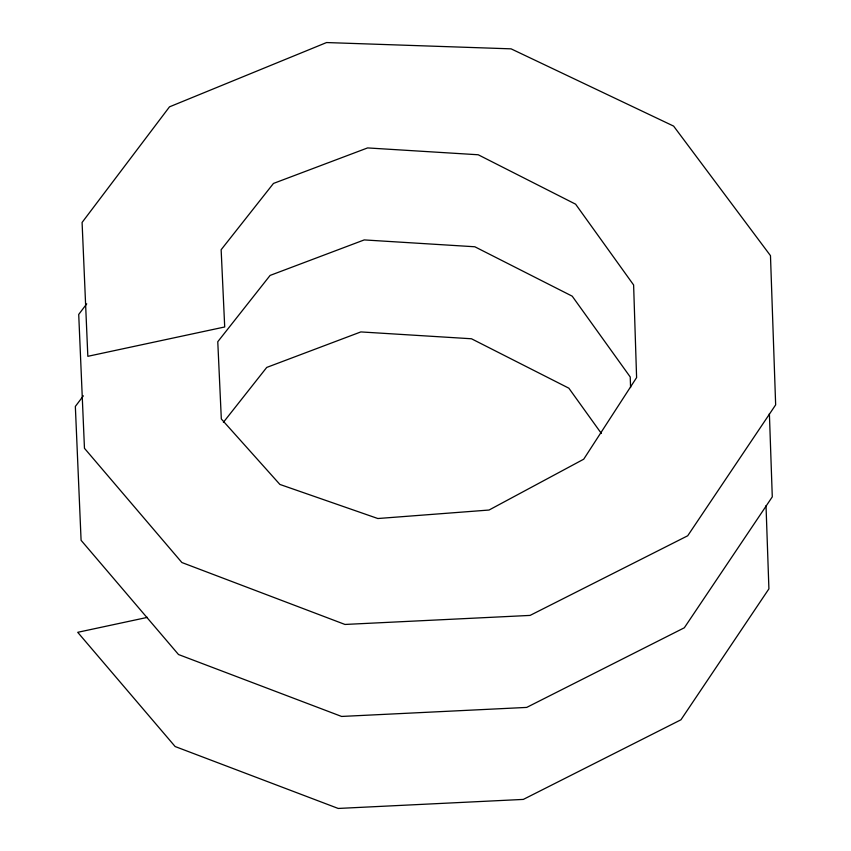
<?xml version="1.0" encoding="UTF-8"?>
<svg xmlns="http://www.w3.org/2000/svg" width="851" height="851" viewBox="0 0 851 851"><rect width="100%" height="100%" fill="white"/><g stroke="black" fill="none" stroke-linecap="round" stroke-linejoin="round"><path stroke-width="1.28" d="M86.738 303.828L78.718 314.434L84.462 448.307L181.891 562.532L344.974 624.453L530.077 615.411L687.693 535.79L775.655 404.853L770.474 255.651L673.609 126.097L511.089 48.847L326.55 42.55L169.498 106.843L82.09 222.441L87.834 356.314L224.707 326.975L221.143 249.726L273.469 183.433L367.589 147.925L478.209 154.765L575.606 204.176L633.612 284.979L636.601 377.578L583.712 459.2L489.038 510.036L377.855 518.525L279.894 484.442L221.324 418.979L217.771 341.719L270.097 275.426L364.217 239.918L474.826 246.769L572.223 296.18L630.229 376.982L630.58 387.567M83.366 395.832L75.345 406.438L81.09 540.311L178.519 654.536L341.591 716.446L526.705 707.415L684.321 627.783L772.283 496.856L769.389 413.671M223.387 422.33L266.725 367.43L360.845 331.922L471.454 338.762L568.851 388.184L601.338 433.425M147.446 617.369L77.718 632.314L175.146 746.54L338.219 808.45L523.333 799.408L680.949 719.786L768.91 588.86L766.017 505.675"/></g></svg>
